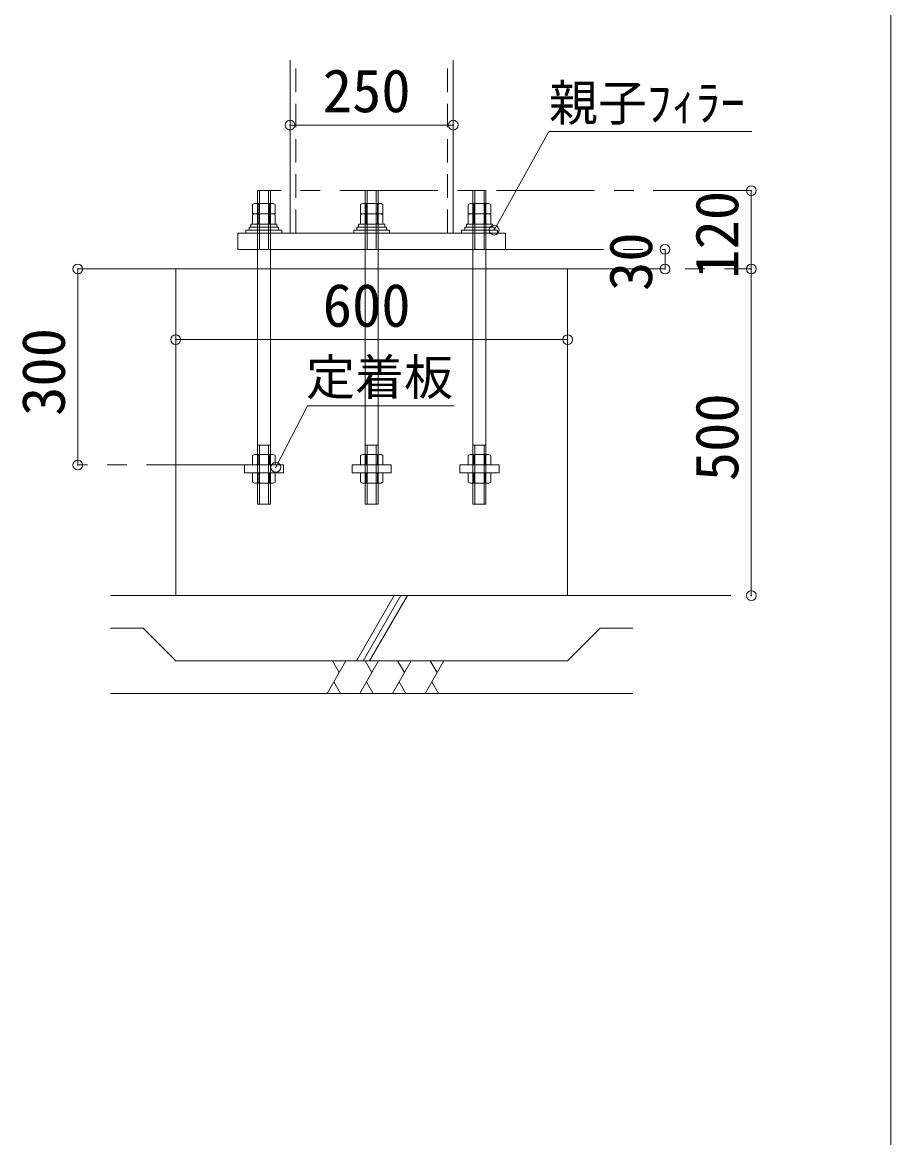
# Model space of a CAD drawing. Units: millimetres, scale not verified. Extents: x -24459 to 24278, y -16646 to 17081.
# Drawn here: x 19769 to 21099, y -6932 to -5224 of the extents above; entities that cross this region are included whole.
import ezdxf
from ezdxf.enums import TextEntityAlignment as Align

# ---------------------------------------------------------------- set-up
doc = ezdxf.new("R2010")
doc.units = ezdxf.units.MM
doc.header["$LTSCALE"] = 30
doc.header["$PDMODE"] = 32
doc.header["$PDSIZE"] = 15
doc.linetypes.add('CHAIN1', pattern=[8, 5, -1, 1, -1])
doc.linetypes.add('DASHED1', pattern=[1.8, 1.2, -0.6])
for name, color, linetype, lineweight in [('0-0_0-0', 7, 'Continuous', 18), ('0-1_補助線', 7, 'Continuous', 18), ('0-3_通り芯', 7, 'Continuous', 18), ('0-4_ＲＣ部材', 7, 'Continuous', 18), ('0-5_Ｓ部材', 7, 'Continuous', 18), ('F-0_F-0', 7, 'Continuous', 18)]:
    doc.layers.add(name, color=color, linetype=linetype, lineweight=lineweight)
doc.styles.add('ＭＳ ゴシック', font='')
doc.styles.get('ＭＳ ゴシック').set_extended_font_data('MS Gothic')

msp = doc.modelspace()

# ---------------------------------------------------------------- linework, layer by layer
at = {"layer": '0-0_0-0'}
for p, q in [((20179, -5381.28), (20429, -5381.28)), ((20885.2, -5601.53), (20885.2, -5481.53)), ((20753.22, -5601.53), (20753.22, -5571.53)), ((19854, -5901.53), (19854, -5601.53)), ((20885.2, -6101.53), (20885.2, -5601.53)), ((20004, -5709.74), (20604, -5709.74))]:
    msp.add_line(p, q, dxfattribs=at)
at = {"layer": '0-0_0-0', "color": 4}
for p, q in [((20491.5, -5542.03), (20575.38, -5391.08)), ((20575.38, -5391.08), (20885.88, -5391.08))]:
    msp.add_line(p, q, dxfattribs=at)
at = {"layer": '0-0_0-0', "linetype": 'CHAIN1'}
for p, q in [((20885.2, -5481.53), (20149, -5481.53)), ((20509, -5571.53), (20753.22, -5571.53)), ((20004, -5601.53), (19854, -5601.53)), ((20604, -5601.53), (20885.2, -5601.53)), ((20109, -5901.53), (19854, -5901.53)), ((20704, -6101.53), (20885.2, -6101.53))]:
    msp.add_line(p, q, dxfattribs=at)
at = {"layer": '0-0_0-0', "color": 4}
msp.add_lwpolyline([(20157.23, -5905.2), (20205.56, -5811.11), (20430.44, -5811.11)], dxfattribs=at)
at = {"layer": '0-0_0-0'}
for p in [(20179, -5381.28), (20429, -5381.28), (20885.2, -5481.53), (20491.5, -5542.03), (20753.22, -5571.53), (19854, -5601.53), (20753.22, -5601.53), (20885.2, -5601.53), (20004, -5709.74), (20604, -5709.74), (19854, -5901.53), (20157.23, -5905.2), (20885.2, -6101.53)]:
    msp.add_point(p, dxfattribs=at)
at = {"layer": '0-1_補助線'}
for p, q in [((20129, -5481.53), (20149, -5481.53)), ((20129, -5481.53), (20129, -5961.53)), ((20132, -5481.53), (20132, -5571.53)), ((20146, -5481.53), (20146, -5571.53)), ((20149, -5481.53), (20149, -5961.53)), ((20294, -5481.53), (20294, -5961.53)), ((20294, -5481.53), (20314, -5481.53)), ((20297, -5481.53), (20297, -5571.53)), ((20311, -5481.53), (20311, -5571.53)), ((20314, -5481.53), (20314, -5961.53)), ((20459, -5481.53), (20459, -5961.53)), ((20459, -5481.53), (20479, -5481.53)), ((20462, -5481.53), (20462, -5571.53)), ((20476, -5481.53), (20476, -5571.53)), ((20479, -5481.53), (20479, -5961.53)), ((20124.68, -5501.03), (20121.68, -5502.76)), ((20121.68, -5502.76), (20121.68, -5517.03)), ((20124.68, -5501.03), (20153.32, -5501.03)), ((20127.34, -5501.03), (20130.34, -5502.76)), ((20127.34, -5517.03), (20130.34, -5515.3)), ((20133.34, -5501.03), (20130.34, -5502.76)), ((20130.34, -5502.76), (20130.34, -5515.3)), ((20133.34, -5517.03), (20130.34, -5515.3)), ((20144.66, -5501.03), (20147.66, -5502.76)), ((20144.66, -5517.03), (20147.66, -5515.3)), ((20150.66, -5501.03), (20147.66, -5502.76)), ((20147.66, -5502.76), (20147.66, -5515.3)), ((20150.66, -5517.03), (20147.66, -5515.3)), ((20153.32, -5501.03), (20156.32, -5502.76)), ((20156.32, -5502.76), (20156.32, -5517.03)), ((20289.68, -5501.03), (20286.68, -5502.76)), ((20286.68, -5502.76), (20286.68, -5517.03)), ((20289.68, -5501.03), (20318.32, -5501.03)), ((20292.34, -5501.03), (20295.34, -5502.76)), ((20292.34, -5517.03), (20295.34, -5515.3)), ((20298.34, -5501.03), (20295.34, -5502.76)), ((20295.34, -5502.76), (20295.34, -5515.3)), ((20298.34, -5517.03), (20295.34, -5515.3)), ((20309.66, -5501.03), (20312.66, -5502.76)), ((20309.66, -5517.03), (20312.66, -5515.3)), ((20315.66, -5501.03), (20312.66, -5502.76)), ((20312.66, -5502.76), (20312.66, -5515.3)), ((20315.66, -5517.03), (20312.66, -5515.3)), ((20318.32, -5501.03), (20321.32, -5502.76)), ((20321.32, -5502.76), (20321.32, -5517.03)), ((20454.68, -5501.03), (20451.68, -5502.76)), ((20451.68, -5502.76), (20451.68, -5517.03)), ((20454.68, -5501.03), (20483.32, -5501.03)), ((20457.34, -5501.03), (20460.34, -5502.76)), ((20457.34, -5517.03), (20460.34, -5515.3)), ((20463.34, -5501.03), (20460.34, -5502.76)), ((20460.34, -5502.76), (20460.34, -5515.3)), ((20463.34, -5517.03), (20460.34, -5515.3)), ((20474.66, -5501.03), (20477.66, -5502.76)), ((20474.66, -5517.03), (20477.66, -5515.3)), ((20480.66, -5501.03), (20477.66, -5502.76)), ((20477.66, -5502.76), (20477.66, -5515.3)), ((20480.66, -5517.03), (20477.66, -5515.3)), ((20483.32, -5501.03), (20486.32, -5502.76)), ((20486.32, -5502.76), (20486.32, -5517.03)), ((20119, -5533.03), (20119, -5537.53)), ((20119, -5533.03), (20159, -5533.03)), ((20124.68, -5517.03), (20121.68, -5518.76)), ((20121.68, -5517.03), (20156.32, -5517.03)), ((20121.68, -5518.76), (20121.68, -5533.03)), ((20124.68, -5517.03), (20153.32, -5517.03)), ((20124.68, -5533.03), (20153.32, -5533.03)), ((20127.34, -5517.03), (20130.34, -5518.76)), ((20127.34, -5533.03), (20130.34, -5531.3)), ((20133.34, -5517.03), (20130.34, -5518.76)), ((20130.34, -5518.76), (20130.34, -5531.3)), ((20133.34, -5533.03), (20130.34, -5531.3)), ((20144.66, -5517.03), (20147.66, -5518.76)), ((20144.66, -5533.03), (20147.66, -5531.3)), ((20150.66, -5517.03), (20147.66, -5518.76)), ((20147.66, -5518.76), (20147.66, -5531.3)), ((20150.66, -5533.03), (20147.66, -5531.3)), ((20153.32, -5517.03), (20156.32, -5518.76)), ((20156.32, -5518.76), (20156.32, -5533.03)), ((20159, -5533.03), (20159, -5537.53)), ((20284, -5533.03), (20284, -5537.53)), ((20284, -5533.03), (20324, -5533.03)), ((20289.68, -5517.03), (20286.68, -5518.76)), ((20286.68, -5517.03), (20321.32, -5517.03)), ((20286.68, -5518.76), (20286.68, -5533.03)), ((20289.68, -5517.03), (20318.32, -5517.03)), ((20289.68, -5533.03), (20318.32, -5533.03)), ((20292.34, -5517.03), (20295.34, -5518.76)), ((20292.34, -5533.03), (20295.34, -5531.3)), ((20298.34, -5517.03), (20295.34, -5518.76)), ((20295.34, -5518.76), (20295.34, -5531.3)), ((20298.34, -5533.03), (20295.34, -5531.3)), ((20309.66, -5517.03), (20312.66, -5518.76)), ((20309.66, -5533.03), (20312.66, -5531.3)), ((20315.66, -5517.03), (20312.66, -5518.76)), ((20312.66, -5518.76), (20312.66, -5531.3)), ((20315.66, -5533.03), (20312.66, -5531.3)), ((20318.32, -5517.03), (20321.32, -5518.76)), ((20321.32, -5518.76), (20321.32, -5533.03)), ((20324, -5533.03), (20324, -5537.53)), ((20449, -5533.03), (20449, -5537.53)), ((20449, -5533.03), (20489, -5533.03)), ((20454.68, -5517.03), (20451.68, -5518.76)), ((20451.68, -5517.03), (20486.32, -5517.03)), ((20451.68, -5518.76), (20451.68, -5533.03)), ((20454.68, -5517.03), (20483.32, -5517.03)), ((20454.68, -5533.03), (20483.32, -5533.03)), ((20457.34, -5517.03), (20460.34, -5518.76)), ((20457.34, -5533.03), (20460.34, -5531.3)), ((20463.34, -5517.03), (20460.34, -5518.76)), ((20460.34, -5518.76), (20460.34, -5531.3)), ((20463.34, -5533.03), (20460.34, -5531.3)), ((20474.66, -5517.03), (20477.66, -5518.76)), ((20474.66, -5533.03), (20477.66, -5531.3)), ((20480.66, -5517.03), (20477.66, -5518.76)), ((20477.66, -5518.76), (20477.66, -5531.3)), ((20480.66, -5533.03), (20477.66, -5531.3)), ((20483.32, -5517.03), (20486.32, -5518.76)), ((20486.32, -5518.76), (20486.32, -5533.03)), ((20489, -5533.03), (20489, -5537.53)), ((20509, -5546.53), (20099, -5546.53)), ((20099, -5546.53), (20099, -5571.53)), ((20166.5, -5542.03), (20166.5, -5546.53)), ((20331.5, -5542.03), (20331.5, -5546.53)), ((20496.5, -5542.03), (20496.5, -5546.53)), ((20509, -5571.53), (20509, -5546.53)), ((20099, -5571.53), (20509, -5571.53)), ((20129, -5571.53), (20149, -5571.53)), ((20294, -5571.53), (20314, -5571.53)), ((20459, -5571.53), (20479, -5571.53)), ((20129, -5871.53), (20149, -5871.53)), ((20132, -5871.53), (20132, -5961.53)), ((20146, -5871.53), (20146, -5961.53)), ((20294, -5871.53), (20314, -5871.53)), ((20297, -5871.53), (20297, -5961.53)), ((20311, -5871.53), (20311, -5961.53)), ((20459, -5871.53), (20479, -5871.53)), ((20462, -5871.53), (20462, -5961.53)), ((20476, -5871.53), (20476, -5961.53)), ((20124.68, -5885.53), (20121.68, -5887.26)), ((20121.68, -5887.26), (20121.68, -5901.53)), ((20124.68, -5885.53), (20153.32, -5885.53)), ((20127.34, -5885.53), (20130.34, -5887.26)), ((20133.34, -5885.53), (20130.34, -5887.26)), ((20130.34, -5887.26), (20130.34, -5899.8)), ((20144.66, -5885.53), (20147.66, -5887.26)), ((20150.66, -5885.53), (20147.66, -5887.26)), ((20147.66, -5887.26), (20147.66, -5899.8)), ((20153.32, -5885.53), (20156.32, -5887.26)), ((20156.32, -5887.26), (20156.32, -5901.53)), ((20289.68, -5885.53), (20286.68, -5887.26)), ((20286.68, -5887.26), (20286.68, -5901.53)), ((20289.68, -5885.53), (20318.32, -5885.53)), ((20292.34, -5885.53), (20295.34, -5887.26)), ((20298.34, -5885.53), (20295.34, -5887.26)), ((20295.34, -5887.26), (20295.34, -5899.8)), ((20309.66, -5885.53), (20312.66, -5887.26)), ((20315.66, -5885.53), (20312.66, -5887.26)), ((20312.66, -5887.26), (20312.66, -5899.8)), ((20318.32, -5885.53), (20321.32, -5887.26)), ((20321.32, -5887.26), (20321.32, -5901.53)), ((20454.68, -5885.53), (20451.68, -5887.26)), ((20451.68, -5887.26), (20451.68, -5901.53)), ((20454.68, -5885.53), (20483.32, -5885.53)), ((20457.34, -5885.53), (20460.34, -5887.26)), ((20463.34, -5885.53), (20460.34, -5887.26)), ((20460.34, -5887.26), (20460.34, -5899.8)), ((20474.66, -5885.53), (20477.66, -5887.26)), ((20480.66, -5885.53), (20477.66, -5887.26)), ((20477.66, -5887.26), (20477.66, -5899.8)), ((20483.32, -5885.53), (20486.32, -5887.26)), ((20486.32, -5887.26), (20486.32, -5901.53)), ((20124.68, -5901.53), (20153.32, -5901.53)), ((20127.34, -5901.53), (20130.34, -5899.8)), ((20133.34, -5901.53), (20130.34, -5899.8)), ((20144.66, -5901.53), (20147.66, -5899.8)), ((20150.66, -5901.53), (20147.66, -5899.8)), ((20169, -5913.53), (20169, -5901.53)), ((20289.68, -5901.53), (20318.32, -5901.53)), ((20292.34, -5901.53), (20295.34, -5899.8)), ((20298.34, -5901.53), (20295.34, -5899.8)), ((20309.66, -5901.53), (20312.66, -5899.8)), ((20315.66, -5901.53), (20312.66, -5899.8)), ((20334, -5913.53), (20334, -5901.53)), ((20454.68, -5901.53), (20483.32, -5901.53)), ((20457.34, -5901.53), (20460.34, -5899.8)), ((20463.34, -5901.53), (20460.34, -5899.8)), ((20474.66, -5901.53), (20477.66, -5899.8)), ((20480.66, -5901.53), (20477.66, -5899.8)), ((20499, -5913.53), (20499, -5901.53)), ((20109, -5913.53), (20169, -5913.53)), ((20121.68, -5913.53), (20121.68, -5927.8)), ((20124.68, -5913.53), (20153.32, -5913.53)), ((20127.34, -5913.53), (20130.34, -5915.26)), ((20133.34, -5913.53), (20130.34, -5915.26)), ((20130.34, -5915.26), (20130.34, -5927.8)), ((20144.66, -5913.53), (20147.66, -5915.26)), ((20150.66, -5913.53), (20147.66, -5915.26)), ((20147.66, -5915.26), (20147.66, -5927.8)), ((20156.32, -5913.53), (20156.32, -5927.8)), ((20274, -5913.53), (20334, -5913.53)), ((20286.68, -5913.53), (20286.68, -5927.8)), ((20289.68, -5913.53), (20318.32, -5913.53)), ((20292.34, -5913.53), (20295.34, -5915.26)), ((20298.34, -5913.53), (20295.34, -5915.26)), ((20295.34, -5915.26), (20295.34, -5927.8)), ((20309.66, -5913.53), (20312.66, -5915.26)), ((20315.66, -5913.53), (20312.66, -5915.26)), ((20312.66, -5915.26), (20312.66, -5927.8)), ((20321.32, -5913.53), (20321.32, -5927.8)), ((20439, -5913.53), (20499, -5913.53)), ((20451.68, -5913.53), (20451.68, -5927.8)), ((20454.68, -5913.53), (20483.32, -5913.53)), ((20457.34, -5913.53), (20460.34, -5915.26)), ((20463.34, -5913.53), (20460.34, -5915.26)), ((20460.34, -5915.26), (20460.34, -5927.8)), ((20474.66, -5913.53), (20477.66, -5915.26)), ((20480.66, -5913.53), (20477.66, -5915.26)), ((20477.66, -5915.26), (20477.66, -5927.8)), ((20486.32, -5913.53), (20486.32, -5927.8)), ((20124.68, -5929.53), (20121.68, -5927.8)), ((20124.68, -5929.53), (20153.32, -5929.53)), ((20127.34, -5929.53), (20130.34, -5927.8)), ((20133.34, -5929.53), (20130.34, -5927.8)), ((20144.66, -5929.53), (20147.66, -5927.8)), ((20150.66, -5929.53), (20147.66, -5927.8)), ((20153.32, -5929.53), (20156.32, -5927.8)), ((20289.68, -5929.53), (20286.68, -5927.8)), ((20289.68, -5929.53), (20318.32, -5929.53)), ((20292.34, -5929.53), (20295.34, -5927.8)), ((20298.34, -5929.53), (20295.34, -5927.8)), ((20309.66, -5929.53), (20312.66, -5927.8)), ((20315.66, -5929.53), (20312.66, -5927.8)), ((20318.32, -5929.53), (20321.32, -5927.8)), ((20454.68, -5929.53), (20451.68, -5927.8)), ((20454.68, -5929.53), (20483.32, -5929.53)), ((20457.34, -5929.53), (20460.34, -5927.8)), ((20463.34, -5929.53), (20460.34, -5927.8)), ((20474.66, -5929.53), (20477.66, -5927.8)), ((20480.66, -5929.53), (20477.66, -5927.8)), ((20483.32, -5929.53), (20486.32, -5927.8)), ((20129, -5961.53), (20149, -5961.53)), ((20294, -5961.53), (20314, -5961.53)), ((20459, -5961.53), (20479, -5961.53))]:
    msp.add_line(p, q, dxfattribs=at)
for points in [[(20166.5, -5542.03), (20111.5, -5542.03), (20111.5, -5546.53)], [(20116.5, -5542.03), (20116.5, -5537.53), (20161.5, -5537.53)], [(20161.5, -5542.03), (20161.5, -5539.35), (20161.5, -5537.53)], [(20331.5, -5542.03), (20276.5, -5542.03), (20276.5, -5546.53)], [(20281.5, -5542.03), (20281.5, -5537.53), (20326.5, -5537.53)], [(20326.5, -5542.03), (20326.5, -5539.35), (20326.5, -5537.53)], [(20496.5, -5542.03), (20441.5, -5542.03), (20441.5, -5546.53)], [(20446.5, -5542.03), (20446.5, -5537.53), (20491.5, -5537.53)], [(20491.5, -5542.03), (20491.5, -5539.35), (20491.5, -5537.53)], [(20109, -5913.53), (20109, -5901.53), (20169, -5901.53)], [(20274, -5913.53), (20274, -5901.53), (20334, -5901.53)], [(20439, -5913.53), (20439, -5901.53), (20499, -5901.53)]]:
    msp.add_lwpolyline(points, dxfattribs=at)
at = {"layer": '0-3_通り芯'}
for p, q in [((20179, -5546.53), (20179, -5281.89)), ((20429, -5546.53), (20429, -5281.89))]:
    msp.add_line(p, q, dxfattribs=at)
at = {"layer": '0-3_通り芯', "linetype": 'DASHED1'}
for p, q in [((20188, -5546.53), (20188, -5281.89)), ((20420, -5546.53), (20420, -5281.89))]:
    msp.add_line(p, q, dxfattribs=at)
at = {"layer": '0-4_ＲＣ部材'}
for p, q in [((20004, -5601.53), (20604, -5601.53)), ((20004, -6101.53), (20004, -5601.53)), ((20604, -6101.53), (20604, -5601.53)), ((19904, -6101.53), (20704, -6101.53))]:
    msp.add_line(p, q, dxfattribs=at)
at = {"layer": '0-5_Ｓ部材'}
for p, q in [((20280.86, -6201.53), (20338.59, -6101.53)), ((20290.86, -6201.53), (20348.59, -6101.53)), ((20300.86, -6201.53), (20358.59, -6101.53)), ((19904, -6151.53), (19954, -6151.53)), ((20004, -6201.53), (19954, -6151.53)), ((20004, -6201.53), (20604, -6201.53)), ((20235.69, -6251.53), (20264.56, -6201.53)), ((20254.17, -6219.53), (20243.78, -6201.53)), ((20285.69, -6251.53), (20314.56, -6201.53)), ((20304.17, -6219.53), (20293.78, -6201.53)), ((20335.69, -6251.53), (20364.56, -6201.53)), ((20354.17, -6219.53), (20343.78, -6201.53)), ((20385.69, -6251.53), (20414.56, -6201.53)), ((20404.17, -6219.53), (20393.78, -6201.53)), ((20246.08, -6233.53), (20256.48, -6251.53)), ((20296.08, -6233.53), (20306.48, -6251.53)), ((20346.08, -6233.53), (20356.48, -6251.53)), ((20396.08, -6233.53), (20406.48, -6251.53)), ((19904, -6251.53), (20704, -6251.53))]:
    msp.add_line(p, q, dxfattribs=at)
msp.add_lwpolyline([(20604, -6201.53), (20654, -6151.53), (20704, -6151.53)], dxfattribs=at)
at = {"layer": 'F-0_F-0'}
msp.add_line((21098.7, -3553.25), (21098.7, -8728.25), dxfattribs=at)

# ---------------------------------------------------------------- texts
at = {"layer": '0-0_0-0', "style": 'ＭＳ ゴシック'}
for s, height, p in [('250', 65.98, (20229, -5381.28)), ('親子ﾌｨﾗｰ', 54.99, (20575.38, -5391.08)), ('600', 65.98, (20229, -5709.74)), ('定着板', 54.99, (20203.55, -5811.11))]:
    msp.add_text(s, height=height, dxfattribs=at).set_placement(p, align=Align.BOTTOM_LEFT)
for s, p in [('120', (20885.2, -5616.53)), ('30', (20753.22, -5635.28)), ('300', (19854, -5826.53)), ('500', (20885.2, -5926.53))]:
    msp.add_text(s, height=65.98, rotation=90, dxfattribs=at).set_placement(p, align=Align.BOTTOM_LEFT)

doc.saveas('drawing.dxf')
